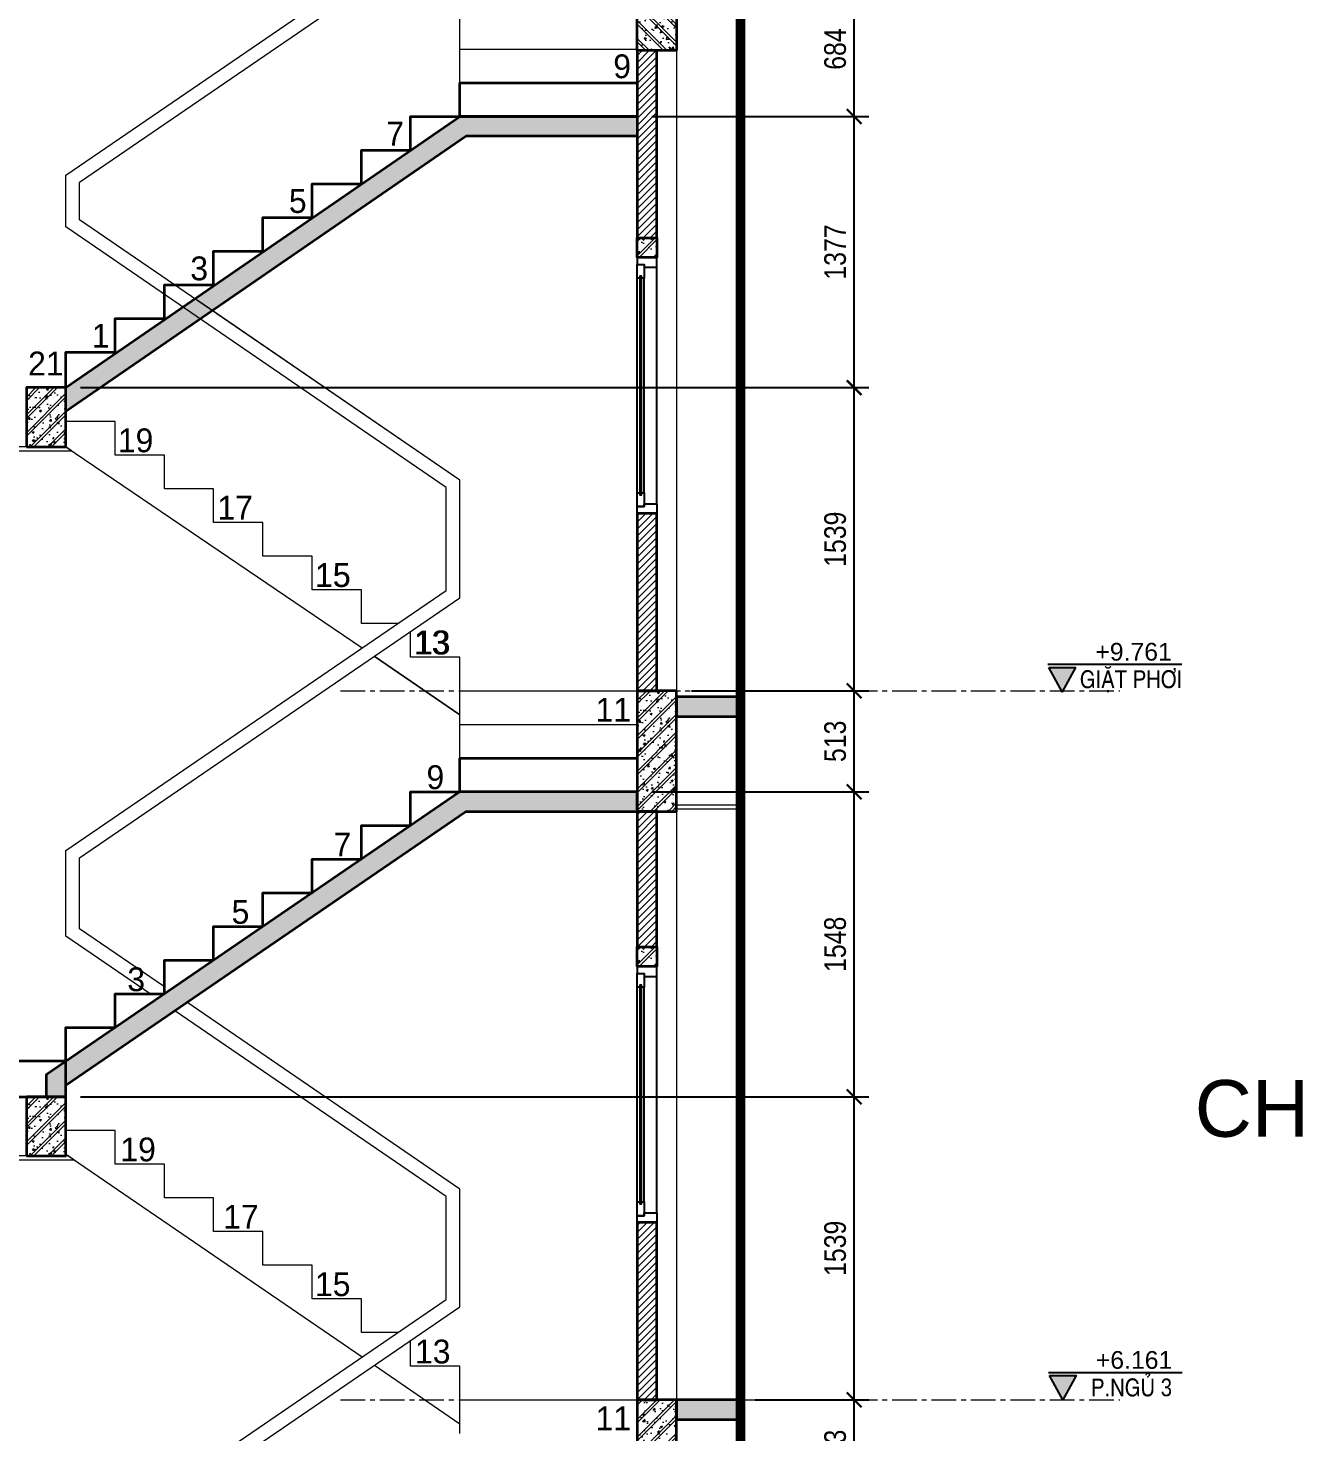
# Model space of a CAD drawing. Header units: inches. Extents: x 236662 to 497023, y -248575 to 81795.
# Drawn here: x 286230 to 292685, y -172512 to -165385 of the extents above; entities that cross this region are included whole.
import ezdxf
from ezdxf.enums import TextEntityAlignment as Align
from ezdxf.xclip import XClip

# ---------------------------------------------------------------- set-up
doc = ezdxf.new("R2010")
doc.units = ezdxf.units.IN
doc.header["$LTSCALE"] = 10
doc.header["$MEASUREMENT"] = 0
doc.header["$XCLIPFRAME"] = 2
doc.linetypes.add('ACAD_ISO02W100', pattern=[15, 12, -3])
doc.linetypes.add('CENTER', pattern=[2, 1.25, -0.25, 0.25, -0.25])
for name, color, linetype in [('01. HP_TEXT', 9, 'Continuous'), ('04. HP_CUA', 153, 'Continuous'), ('07. HP_KY HIEU', 43, 'Continuous'), ('08. HP_DIM', 118, 'Continuous')]:
    doc.layers.add(name, color=color, linetype=linetype)
for name, color, linetype, lineweight in [('02. HP_BE TONG', 1, 'Continuous', 35), ('03. HP_TUONG', 2, 'Continuous', 35), ('05. HP_TRUC', 251, 'CENTER', 5), ('06. HP_THAY 1', 134, 'Continuous', 15), ('06. HP_THAY 2', 147, 'Continuous', 13), ('09_HP_HATCH', 8, 'Continuous', 5), ('GHICHU', 7, 'Continuous', 9)]:
    doc.layers.add(name, color=color, linetype=linetype, lineweight=lineweight)
doc.styles.add('AVO', font='VAVOB.TTF')
doc.styles.add('BIM STANDARDS', font='VAVOB.TTF')
doc.styles.add('TEXT (none)', font='arial.ttf')
doc.styles.add('text2', font='VHELVCN.TTF')
doc.styles.add('VN-HELVE', font='VHELVEN.TTF')
doc.dimstyles.new('AL-100 (1-50)', dxfattribs={"dimscale": 0.5, "dimtxt": 220, "dimasz": 150, "dimexe": 150, "dimexo": 150, "dimgap": 80, "dimtad": 1, "dimdec": 0, "dimzin": 9, "dimtxsty": 'text2', "dimblk": 'ARCHTICK', "dimcen": 1, "dimdle": 150, "dimclrd": 256, "dimclre": 256, "dimclrt": 7, "dimadec": 0, "dimazin": 0, "dimtfac": 1, "dimtdec": 0, "dimtix": 1, "dimtmove": 2, "dimatfit": 3, "dimldrblk": 'ARCHTICK', "dimfxl": 1, "dimtolj": 1, "dimtzin": 0, "dimlwd": -1, "dimlwe": -1, "dimarcsym": 0})
pattern_1 = [(50, (-306918.48, 129359.265), (107.589027, -9.41282), [11.25, -123.75]), (355, (-306918.48, 129359.27), (-20.8127, 112.82882), [9, -99]), (100.4514, (-306909.52, 129358.48), (86.776407, 103.41593), [9.56103, -105.171317]), (46.1842, (-306918.48, 129389.27), (160.08616, -24.82785), [16.875, -185.625]), (96.6356, (-306905.14, 129387.2), (140.199406, 146.11768), [14.34154, -157.75695]), (351.1842, (-306918.48, 129389.27), (140.19929, 146.11779), [13.5, -148.5]), (21, (-306903.48, 129381.765), (89.536058, -60.392834), [11.25, -123.75]), (326, (-306903.48, 129381.77), (36.4973, 108.772507), [9, -99]), (71.4514, (-306896.02, 129376.73), (126.033394, 48.379575), [9.56103, -105.171317]), (37.5, (-306918.48, 129359.265), (1.8239783, 49.934078), [0, -97.8, 0, -100.5, 0, -99.375]), (7.5, (-306918.48, 129359.265), (39.460431, 59.161757), [0, -57.3, 0, -95.55, 0, -37.875]), (327.5, (-306951.93, 129359.265), (80.0733654, -3.383231), [0, -37.5, 0, -117, 0, -155.25]), (317.5, (-306966.93, 129359.265), (87.477925, 15.015747), [0, -48.75, 0, -77.7, 0, -110.25]), (45, (-306918.48, 129359.265), (-45.078057, 45.078057), []), (45, (-306918.48, 129377.64), (-45.078057, 45.078057), [])]
pattern_2 = [(50, (0, 0), (107.589, -9.4128), [11.25, -123.75]), (355, (0, 0), (-20.8127, 112.8288), [9, -99]), (100.4514, (8.97, -0.78), (86.7764, 103.4159), [9.561, -105.1713]), (46.1842, (0, 30), (160.0862, -24.8279), [16.875, -185.625]), (96.6356, (13.34, 27.93), (140.1994, 146.1177), [14.3415, -157.757]), (351.1842, (0, 30), (140.1993, 146.1178), [13.5, -148.5]), (21, (15, 22.5), (89.53606, -60.3928), [11.25, -123.75]), (326, (15, 22.5), (36.4973, 108.7725), [9, -99]), (71.4514, (22.46, 17.47), (126.0334, 48.3796), [9.561, -105.1713]), (37.5, (0, 0), (1.82398, 49.93408), [0, -97.8, 0, -100.5, 0, -99.375]), (7.5, (0, 0), (39.46043, 59.16176), [0, -57.3, 0, -95.55, 0, -37.875]), (327.5, (-33.45, 0), (80.07337, -3.38323), [0, -37.5, 0, -117, 0, -155.25]), (317.5, (-48.45, 0), (87.47793, 15.01575), [0, -48.75, 0, -77.7, 0, -110.25]), (45, (0, 0), (-45.07806, 45.07806), []), (45, (0, 18.375), (-45.07806, 45.07806), [])]

# ---------------------------------------------------------------- blocks, each defined once
blk = doc.blocks.new('KHUNG TEN A-3')
at = {"layer": '02. HP_BE TONG', "color": 1, "const_width": 0.5}
blk.add_lwpolyline([(15, 5), (415, 5), (415, 292), (15, 292)], close=True, dxfattribs=at)
at = {"layer": '06. HP_THAY 1'}
blk.add_lwpolyline([(0, 297), (420, 297), (420, 0), (0, 0)], close=True, dxfattribs=at)
at = {"layer": 'Defpoints'}
blk.add_lwpolyline([(0, 0), (420, 0), (420, 297), (0, 297)], close=True, dxfattribs=at)
blk = doc.blocks.new('ÁDASDASDWD')
at = {"layer": '09_HP_HATCH'}
h = blk.add_hatch(dxfattribs=at)
h.set_pattern_fill('CHAU-01', color=256, scale=15, pattern_type=2)
h.set_pattern_definition([(50, (-55376.965, -37444.2), (107.58903, -9.41282), [11.25, -123.75]), (355, (-55376.97, -37444.2), (-20.8127, 112.82882), [9, -99]), (100.4514, (-55368, -37444.99), (86.7764, 103.41593), [9.56103, -105.17132]), (46.1842, (-55376.97, -37414.2), (160.08616, -24.82785), [16.875, -185.625]), (96.6356, (-55363.62, -37416.27), (140.1994, 146.11768), [14.34154, -157.75695]), (351.1842, (-55376.97, -37414.2), (140.1993, 146.1178), [13.5, -148.5]), (21, (-55361.965, -37421.7), (89.53606, -60.39283), [11.25, -123.75]), (326, (-55361.97, -37421.7), (36.4973, 108.7725), [9, -99]), (71.4514, (-55354.5, -37426.73), (126.0334, 48.37957), [9.56103, -105.17132]), (37.5, (-55376.965, -37444.2), (1.823978, 49.934078), [0, -97.8, 0, -100.5, 0, -99.375]), (7.5, (-55376.965, -37444.2), (39.46043, 59.161757), [0, -57.3, 0, -95.55, 0, -37.875]), (327.5, (-55410.415, -37444.2), (80.073365, -3.38323), [0, -37.5, 0, -117, 0, -155.25]), (317.5, (-55425.415, -37444.2), (87.477925, 15.01575), [0, -48.75, 0, -77.7, 0, -110.25]), (45, (-55376.965, -37444.2), (-45.07806, 45.07806), []), (45, (-55376.965, -37425.827), (-45.07806, 45.07806), [])])
h.paths.add_polyline_path([(-100, -350), (100, -350), (100, 0), (-100, 0)])
at = {"layer": '02. HP_BE TONG'}
blk.add_lwpolyline([(-100, -350), (100, -350), (100, 0), (-100, 0)], close=True, dxfattribs=at)
blk = doc.blocks.new('*U333')
for p, q in [((0, 50), (0, 1250)), ((65, 105), (65, 1195)), ((100, 105), (100, 1195))]:
    blk.add_line(p, q)
for points in [[(65, 1250), (0, 1250), (0, 1300), (100, 1300), (100, 1265), (65, 1265)], [(65, 1265), (65, 1195), (78.5, 1195), (78.5, 1205), (86.5, 1205), (86.5, 1195), (100, 1195), (100, 1265)], [(78.5, 95), (78.5, 105), (65, 105), (65, 35), (100, 35), (100, 105), (86.5, 105), (86.5, 95)], [(65, 50), (0, 50), (0, 0), (100, 0), (100, 35), (65, 35)]]:
    blk.add_lwpolyline(points, close=True)
at = {"color": 8}
blk.add_lwpolyline([(86.5, 95), (78.5, 95), (78.5, 1205), (86.5, 1205)], close=True, dxfattribs=at)
blk = doc.blocks.new('MATCAT 1-1')
at = {"layer": '09_HP_HATCH'}
h = blk.add_hatch(dxfattribs=at)
h.set_pattern_fill('ANSI31', color=8, scale=200)
h.paths.add_polyline_path([(-5500, 13211), (-5600, 13211), (-5600, 12261), (-5500, 12261)])
h.paths.add_polyline_path([(-5500, 10861), (-5600, 10861), (-5600, 9961), (-5500, 9961)])
h.paths.add_polyline_path([(-1550, 13461), (-1650, 13461), (-1650, 9931), (-1550, 9931)])
h.paths.add_polyline_path([(0, 13211), (-150, 13211), (-150, 9961), (0, 9961)])
h = blk.add_hatch(dxfattribs=at)
h.set_pattern_fill('CHAU-01', color=256, scale=15, pattern_type=2)
h.set_pattern_definition(pattern_1)
h.paths.add_polyline_path([(-5600, 12877), (-5600, 12777), (-6468.9, 12777), (-8500, 11378.6), (-8500, 11500), (-6500, 12877)])
h = blk.add_hatch(dxfattribs=at)
h.set_pattern_fill('CHAU-01', color=256, scale=15, pattern_type=2)
h.set_pattern_definition([(50, (-113405.72, -70902.87), (107.58903, -9.41282), [11.25, -123.75]), (355, (-113405.72, -70902.87), (-20.8127, 112.82882), [9, -99]), (100.4514, (-113396.76, -70903.66), (86.77641, 103.41593), [9.56103, -105.17132]), (46.1842, (-113405.72, -70872.87), (160.08616, -24.82785), [16.875, -185.625]), (96.6356, (-113392.38, -70874.94), (140.1994, 146.11768), [14.34154, -157.75695]), (351.1842, (-113405.72, -70872.87), (140.1993, 146.1178), [13.5, -148.5]), (21, (-113390.72, -70880.37), (89.53606, -60.392834), [11.25, -123.75]), (326, (-113390.72, -70880.37), (36.4973, 108.77251), [9, -99]), (71.4514, (-113383.26, -70885.41), (126.033394, 48.379575), [9.56103, -105.17132]), (37.5, (-113405.72, -70902.873), (1.823978, 49.934078), [0, -97.8, 0, -100.5, 0, -99.375]), (7.5, (-113405.72, -70902.873), (39.46043, 59.161757), [0, -57.3, 0, -95.55, 0, -37.875]), (327.5, (-113439.17, -70902.873), (80.073365, -3.383231), [0, -37.5, 0, -117, 0, -155.25]), (317.5, (-113454.17, -70902.87), (87.477925, 15.015747), [0, -48.75, 0, -77.7, 0, -110.25]), (45, (-113405.72, -70902.87), (-45.078057, 45.078057), []), (45, (-113405.72, -70884.5), (-45.078057, 45.078057), [])])
h.paths.add_polyline_path([(-5500, 12261), (-5500, 12161), (-5600, 12161), (-5600, 12261)])
h = blk.add_hatch(dxfattribs=at)
h.set_pattern_fill('CHAU-01', color=256, scale=15, pattern_type=2)
h.set_pattern_definition([(50, (-63976.965, -25944.2), (107.58903, -9.41282), [11.25, -123.75]), (355, (-63976.97, -25944.2), (-20.8127, 112.82882), [9, -99]), (100.4514, (-63968, -25944.99), (86.7764, 103.41593), [9.56103, -105.17132]), (46.1842, (-63976.97, -25914.2), (160.08616, -24.82785), [16.875, -185.625]), (96.6356, (-63963.62, -25916.27), (140.1994, 146.11768), [14.34154, -157.75695]), (351.1842, (-63976.97, -25914.2), (140.1993, 146.1178), [13.5, -148.5]), (21, (-63961.965, -25921.7), (89.53606, -60.39283), [11.25, -123.75]), (326, (-63961.97, -25921.7), (36.4973, 108.7725), [9, -99]), (71.4514, (-63954.5, -25926.73), (126.0334, 48.37957), [9.56103, -105.17132]), (37.5, (-63976.965, -25944.2), (1.823978, 49.934078), [0, -97.8, 0, -100.5, 0, -99.375]), (7.5, (-63976.965, -25944.2), (39.46043, 59.161757), [0, -57.3, 0, -95.55, 0, -37.875]), (327.5, (-64010.415, -25944.2), (80.073365, -3.38323), [0, -37.5, 0, -117, 0, -155.25]), (317.5, (-64025.415, -25944.2), (87.477925, 15.01575), [0, -48.75, 0, -77.7, 0, -110.25]), (45, (-63976.965, -25944.2), (-45.07806, 45.07806), []), (45, (-63976.965, -25925.827), (-45.07806, 45.07806), [])])
h.paths.add_polyline_path([(-8700, 11199.8), (-8500, 11199.8), (-8500, 11500), (-8700, 11500)])
h = blk.add_hatch(dxfattribs=at)
h.set_pattern_fill('CHAU-01', color=256, scale=15, pattern_type=2)
h.set_pattern_definition([(50, (-60876.965, -27483.2), (107.58903, -9.41282), [11.25, -123.75]), (355, (-60876.97, -27483.2), (-20.8127, 112.82882), [9, -99]), (100.4514, (-60868, -27483.99), (86.7764, 103.41593), [9.56103, -105.17132]), (46.1842, (-60876.97, -27453.2), (160.08616, -24.82785), [16.875, -185.625]), (96.6356, (-60863.62, -27455.27), (140.1994, 146.11768), [14.34154, -157.75695]), (351.1842, (-60876.97, -27453.2), (140.1993, 146.1178), [13.5, -148.5]), (21, (-60861.965, -27460.7), (89.53606, -60.39283), [11.25, -123.75]), (326, (-60861.97, -27460.7), (36.4973, 108.7725), [9, -99]), (71.4514, (-60854.5, -27465.73), (126.0334, 48.37957), [9.56103, -105.17132]), (37.5, (-60876.965, -27483.2), (1.823978, 49.934078), [0, -97.8, 0, -100.5, 0, -99.375]), (7.5, (-60876.965, -27483.2), (39.46043, 59.161757), [0, -57.3, 0, -95.55, 0, -37.875]), (327.5, (-60910.415, -27483.2), (80.073365, -3.38323), [0, -37.5, 0, -117, 0, -155.25]), (317.5, (-60925.415, -27483.2), (87.477925, 15.01575), [0, -48.75, 0, -77.7, 0, -110.25]), (45, (-60876.965, -27483.2), (-45.07806, 45.07806), []), (45, (-60876.965, -27464.827), (-45.07806, 45.07806), [])])
h.paths.add_polyline_path([(-5600, 9348), (-5400, 9348), (-5400, 9961), (-5600, 9961)])
h = blk.add_hatch(dxfattribs=at)
h.set_pattern_fill('CHAU-01', color=256, scale=15, pattern_type=2)
h.set_pattern_definition(pattern_2)
h.paths.add_polyline_path([(-5400, 9931), (-5400, 9831), (-1750, 9831), (-1750, 9931)])
h = blk.add_hatch(dxfattribs=at)
h.set_pattern_fill('ANSI31', color=8, scale=200)
h.paths.add_polyline_path([(-5500, 9348), (-5600, 9348), (-5600, 8661), (-5500, 8661)])
h.paths.add_polyline_path([(-5500, 7261), (-5600, 7261), (-5600, 6361), (-5500, 6361)])
h.paths.add_polyline_path([(-1550, 9611), (-1650, 9611), (-1650, 6361), (-1550, 6361)])
h.paths.add_polyline_path([(0, 9611), (-150, 9611), (-150, 6361), (0, 6361)])
h = blk.add_hatch(dxfattribs=at)
h.set_pattern_fill('CHAU-01', color=256, scale=15, pattern_type=2)
h.set_pattern_definition(pattern_1)
h.paths.add_polyline_path([(-8600, 7900), (-8500, 7900), (-8500, 7958.8), (-6469.1, 9348), (-5600, 9348), (-5600, 9448), (-6500, 9448), (-8600, 8011.6)])
h = blk.add_hatch(dxfattribs=at)
h.set_pattern_fill('CHAU-01', color=256, scale=15, pattern_type=2)
h.set_pattern_definition([(50, (-113405.72, -74502.87), (107.58903, -9.41282), [11.25, -123.75]), (355, (-113405.72, -74502.87), (-20.8127, 112.82882), [9, -99]), (100.4514, (-113396.76, -74503.66), (86.77641, 103.41593), [9.56103, -105.17132]), (46.1842, (-113405.72, -74472.87), (160.08616, -24.82785), [16.875, -185.625]), (96.6356, (-113392.38, -74474.94), (140.1994, 146.11768), [14.34154, -157.75695]), (351.1842, (-113405.72, -74472.87), (140.1993, 146.1178), [13.5, -148.5]), (21, (-113390.72, -74480.37), (89.53606, -60.392834), [11.25, -123.75]), (326, (-113390.72, -74480.37), (36.4973, 108.77251), [9, -99]), (71.4514, (-113383.26, -74485.41), (126.033394, 48.379575), [9.56103, -105.17132]), (37.5, (-113405.72, -74502.873), (1.823978, 49.934078), [0, -97.8, 0, -100.5, 0, -99.375]), (7.5, (-113405.72, -74502.873), (39.46043, 59.161757), [0, -57.3, 0, -95.55, 0, -37.875]), (327.5, (-113439.17, -74502.873), (80.073365, -3.383231), [0, -37.5, 0, -117, 0, -155.25]), (317.5, (-113454.17, -74502.87), (87.477925, 15.015747), [0, -48.75, 0, -77.7, 0, -110.25]), (45, (-113405.72, -74502.87), (-45.078057, 45.078057), []), (45, (-113405.72, -74484.5), (-45.078057, 45.078057), [])])
h.paths.add_polyline_path([(-5500, 8661), (-5500, 8561), (-5600, 8561), (-5600, 8661)])
h = blk.add_hatch(dxfattribs=at)
h.set_pattern_fill('CHAU-01', color=256, scale=15, pattern_type=2)
h.set_pattern_definition([(50, (-63976.965, -29544.2), (107.58903, -9.41282), [11.25, -123.75]), (355, (-63976.97, -29544.2), (-20.8127, 112.82882), [9, -99]), (100.4514, (-63968, -29544.99), (86.7764, 103.41593), [9.56103, -105.17132]), (46.1842, (-63976.97, -29514.2), (160.08616, -24.82785), [16.875, -185.625]), (96.6356, (-63963.62, -29516.27), (140.1994, 146.11768), [14.34154, -157.75695]), (351.1842, (-63976.97, -29514.2), (140.1993, 146.1178), [13.5, -148.5]), (21, (-63961.965, -29521.7), (89.53606, -60.39283), [11.25, -123.75]), (326, (-63961.97, -29521.7), (36.4973, 108.7725), [9, -99]), (71.4514, (-63954.5, -29526.73), (126.0334, 48.37957), [9.56103, -105.17132]), (37.5, (-63976.965, -29544.2), (1.823978, 49.934078), [0, -97.8, 0, -100.5, 0, -99.375]), (7.5, (-63976.965, -29544.2), (39.46043, 59.161757), [0, -57.3, 0, -95.55, 0, -37.875]), (327.5, (-64010.415, -29544.2), (80.073365, -3.38323), [0, -37.5, 0, -117, 0, -155.25]), (317.5, (-64025.415, -29544.2), (87.477925, 15.01575), [0, -48.75, 0, -77.7, 0, -110.25]), (45, (-63976.965, -29544.2), (-45.07806, 45.07806), []), (45, (-63976.965, -29525.827), (-45.07806, 45.07806), [])])
h.paths.add_polyline_path([(-8700, 7600), (-8500, 7600), (-8500, 7900), (-8700, 7900)])
h = blk.add_hatch(dxfattribs=at)
h.set_pattern_fill('CHAU-01', color=256, scale=15, pattern_type=2)
h.set_pattern_definition(pattern_2)
h.paths.add_polyline_path([(-5400, 6361), (-5400, 6261), (-1750, 6261), (-1750, 6361)])
at = {"layer": '02. HP_BE TONG'}
for points in [[(-5600, 12877), (-5600, 12777), (-6468.9, 12777), (-8500, 11378.6), (-8500, 11500), (-6500, 12877)], [(-5500, 12261), (-5500, 12161), (-5600, 12161), (-5600, 12261)], [(-8700, 11199.8), (-8500, 11199.8), (-8500, 11500), (-8700, 11500)], [(-5600, 9348), (-5400, 9348), (-5400, 9961), (-5600, 9961)], [(-5400, 9931), (-5400, 9831), (-1750, 9831), (-1750, 9931)], [(-5500, 8661), (-5500, 8561), (-5600, 8561), (-5600, 8661)], [(-8700, 7600), (-8500, 7600), (-8500, 7900), (-8700, 7900)], [(-5400, 6361), (-5400, 6261), (-1750, 6261), (-1750, 6361)]]:
    blk.add_lwpolyline(points, close=True, dxfattribs=at)
blk.add_lwpolyline([(-8600, 7900), (-8500, 7900), (-8500, 7958.8), (-6469.1, 9348), (-5600, 9348), (-5600, 9448), (-6500, 9448), (-8600, 8011.6), (-8600, 7900)], dxfattribs=at)
at = {"layer": '03. HP_TUONG'}
for points in [[(-5600, 12261), (-5500, 12261), (-5500, 13211), (-5600, 13211)], [(-5600, 12877), (-6500, 12877), (-6500, 13048), (-5600, 13048)], [(-5600, 9961), (-5500, 9961), (-5500, 10861), (-5600, 10861)], [(-6500, 9619), (-5600, 9619), (-5600, 9448), (-6500, 9448)], [(-5600, 8661), (-5500, 8661), (-5500, 9348), (-5600, 9348)], [(-9400, 7900), (-8500, 7900), (-8500, 8080), (-9400, 8080)], [(-5600, 6361), (-5500, 6361), (-5500, 7261), (-5600, 7261)]]:
    blk.add_lwpolyline(points, close=True, dxfattribs=at)
for points in [[(-8500, 11500), (-8500, 11680), (-8250, 11680), (-8250, 11851), (-8000, 11851), (-8000, 12022), (-7750, 12022), (-7750, 12193), (-7500, 12193), (-7500, 12364), (-7250, 12364), (-7250, 12535), (-7000, 12535), (-7000, 12706), (-6750, 12706), (-6750, 12877), (-6500, 12877)], [(-8500, 8080), (-8500, 8251), (-8250, 8251), (-8250, 8422), (-8000, 8422), (-8000, 8593), (-7750, 8593), (-7750, 8764), (-7500, 8764), (-7500, 8935), (-7250, 8935), (-7250, 9106), (-7000, 9106), (-7000, 9277), (-6750, 9277), (-6750, 9448), (-6500, 9448)]]:
    blk.add_lwpolyline(points, dxfattribs=at)
at = {"layer": '06. HP_THAY 1'}
for p, q in [((-8500, 12579.3), (-6570, 13899.4)), ((-6500, 13862.5), (-8430, 12542.4)), ((-5400, 13261), (-5400, 9961)), ((-8500, 12315.8), (-8500, 12579.3)), ((-8430, 12352.7), (-8430, 12542.4)), ((-6500, 11030.4), (-8430, 12352.7)), ((-6570, 10993.5), (-8500, 12315.8)), ((-6500, 11030.4), (-7829.2, 11941.1)), ((-6570, 10470.4), (-6570, 10993.5)), ((-6500, 10433.5), (-6500, 11030.4)), ((-8500, 9150.3), (-6570, 10470.4)), ((-8430, 9113.4), (-6500, 10433.5)), ((-8430, 9113.4), (-6500, 10433.5)), ((-6500, 9839.8), (-6934.4, 10136.4)), ((-5400, 9361), (-5400, 6361)), ((-8500, 8715.8), (-8500, 9150.3)), ((-8430, 8752.7), (-8430, 9113.4)), ((-8071.2, 8422), (-8500, 8715.8)), ((-8000, 8458.1), (-8430, 8752.7)), ((-6500, 7430.4), (-7885.2, 8379.4)), ((-6570, 7393.5), (-7947.1, 8337)), ((-6500, 6833.5), (-6500, 7430.4)), ((-6570, 6870.4), (-6570, 7393.5)), ((-8500, 5550.3), (-6570, 6870.4)), ((-8430, 5513.4), (-6500, 6833.5))]:
    blk.add_line(p, q, dxfattribs=at)
for points in [[(-6500, 13219), (-6500, 13390), (-5600, 13390)], [(-6500, 13048), (-6500, 13219), (-5600, 13219)], [(-6500, 12877), (-6500, 13048), (-5600, 13048)], [(-6814.8, 10303), (-7000, 10303), (-7000, 10474), (-7250, 10474), (-7250, 10645), (-7500, 10645), (-7500, 10816), (-7750, 10816), (-7750, 10987), (-8000, 10987), (-8000, 11158), (-8250, 11158), (-8250, 11329), (-8500, 11329), (-8500, 11199.8), (-6996.4, 10178.8)], [(-6934.4, 10136.4), (-6500, 9839.8), (-6500, 10132), (-6750, 10132), (-6750, 10262.5)], [(-6500, 9790), (-6500, 9961), (-5600, 9961)], [(-6500, 9790), (-6500, 9961), (-5600, 9961)], [(-6500, 9619), (-6500, 9790), (-5600, 9790)], [(-6814.8, 6703), (-7000, 6703), (-7000, 6874), (-7250, 6874), (-7250, 7045), (-7500, 7045), (-7500, 7216), (-7750, 7216), (-7750, 7387), (-8000, 7387), (-8000, 7558), (-8250, 7558), (-8250, 7729), (-8500, 7729), (-8500, 7607.8), (-6996, 6579.1)], [(-6934, 6536.7), (-6500, 6239.8), (-6500, 6532), (-6750, 6532), (-6750, 6662.5)], [(-6500, 6190), (-6500, 6361), (-5600, 6361)]]:
    blk.add_lwpolyline(points, dxfattribs=at)
for points in [[(-5500, 12161), (-5600, 12161), (-5600, 10861), (-5500, 10861)], [(-5500, 8561), (-5600, 8561), (-5600, 7261), (-5500, 7261)]]:
    blk.add_lwpolyline(points, close=True, dxfattribs=at)
at = {"layer": '06. HP_THAY 2'}
for points in [[(-9400, 11180), (-8470.8, 11180), (-8500, 11200), (-9400, 11200)], [(-5400, 9361), (-1650, 9361), (-1650, 9381), (-5400, 9381)], [(-9400, 7580), (-8459.3, 7580), (-8488.5, 7600), (-9400, 7600)]]:
    blk.add_lwpolyline(points, close=True, dxfattribs=at)
at = {"layer": '04. HP_CUA', "xscale": -1}
for p in [(-5500, 10861), (-5500, 7261)]:
    blk.add_blockref('*U333', p, dxfattribs=at)
at = {"layer": '06. HP_THAY 1', "xscale": -1}
blk.add_blockref('ÁDASDASDWD', (-5500, 13561), dxfattribs=at)
at = {"layer": '06. HP_THAY 1'}
blk.add_blockref('ÁDASDASDWD', (-5500, 6361), dxfattribs=at)
at = {"layer": 'GHICHU', "color": 0, "linetype": 'Continuous', "style": 'AVO'}
for s, p in [('9', (-5721.4, 13071)), ('7', (-6873.4, 12729)), ('5', (-7367.9, 12387)), ('3', (-7868.2, 12045)), ('1', (-8368.2, 11703)), ('21', (-8691.4, 11562)), ('19', (-8235.9, 11172)), ('17', (-7730.7, 10830)), ('15', (-7235.4, 10488)), ('15', (-7233.9, 10488)), ('13', (-6733.6, 10146)), ('13', (-6727.7, 10146)), ('11', (-5811.1, 9804)), ('9', (-6669.5, 9462)), ('7', (-7141.3, 9120)), ('5', (-7658.8, 8778)), ('3', (-8188.1, 8436)), ('19', (-8223.2, 7572)), ('17', (-7701.2, 7230)), ('15', (-7235.4, 6888)), ('13', (-6727.7, 6546)), ('11', (-5811.1, 6206.7))]:
    blk.add_text(s, height=121, dxfattribs=at).set_placement(p)
blk = doc.blocks.new('_ArchTick')
at = {"color": 0, "linetype": 'ByBlock', "const_width": 0.15}
blk.add_lwpolyline([(-0.5, -0.5), (0.5, 0.5)], dxfattribs=at)
blk = doc.blocks.new('*D473')
at = {"layer": '08. HP_DIM', "transparency": 16777216}
for p, q in [((290422.7, -172937.2), (290422.7, -172274.2)), ((289921, -172349.2), (290497.7, -172349.2)), ((289396.5, -172862.2), (290497.7, -172862.2))]:
    blk.add_line(p, q, dxfattribs=at)
at = {"layer": 'Defpoints', "color": 0, "transparency": 16777216}
for p in [(289846, -172349.2), (290422.7, -172349.2), (289321.5, -172862.2)]:
    blk.add_point(p, dxfattribs=at)
at = {"layer": '08. HP_DIM', "transparency": 16777216, "xscale": 75, "yscale": 75, "zscale": 75}
for p, rotation in [((290422.7, -172349.2), 90), ((290422.7, -172862.2), 270)]:
    blk.add_blockref('_ArchTick', p, dxfattribs=dict(at, rotation=rotation))
at = {"layer": '08. HP_DIM', "color": 7, "transparency": 16777216, "insert": (290326.5, -172605.7), "char_height": 110, "attachment_point": 5, "rotation": 90, "style": 'text2'}
blk.add_mtext('\\A1;513', dxfattribs=at)
blk = doc.blocks.new('*D474')
at = {"layer": '08. HP_DIM', "transparency": 16777216}
for p, q in [((290422.7, -172424.2), (290422.7, -170735.2)), ((286496.5, -170810.2), (290497.7, -170810.2)), ((289921, -172349.2), (290497.7, -172349.2))]:
    blk.add_line(p, q, dxfattribs=at)
at = {"layer": 'Defpoints', "color": 0, "transparency": 16777216}
for p in [(286421.5, -170810.2), (290422.7, -170810.2), (289846, -172349.2)]:
    blk.add_point(p, dxfattribs=at)
at = {"layer": '08. HP_DIM', "transparency": 16777216, "xscale": 75, "yscale": 75, "zscale": 75}
for p, rotation in [((290422.7, -170810.2), 90), ((290422.7, -172349.2), 270)]:
    blk.add_blockref('_ArchTick', p, dxfattribs=dict(at, rotation=rotation))
at = {"layer": '08. HP_DIM', "color": 7, "transparency": 16777216, "insert": (290326.5, -171579.7), "char_height": 110, "attachment_point": 5, "rotation": 90, "style": 'text2'}
blk.add_mtext('\\A1;1539', dxfattribs=at)
blk = doc.blocks.new('*D475')
at = {"layer": '08. HP_DIM', "transparency": 16777216}
for p, q in [((290422.7, -170885.2), (290422.7, -169187.2)), ((289396.5, -169262.2), (290497.7, -169262.2)), ((286496.5, -170810.2), (290497.7, -170810.2))]:
    blk.add_line(p, q, dxfattribs=at)
at = {"layer": 'Defpoints', "color": 0, "transparency": 16777216}
for p in [(289321.5, -169262.2), (290422.7, -169262.2), (286421.5, -170810.2)]:
    blk.add_point(p, dxfattribs=at)
at = {"layer": '08. HP_DIM', "transparency": 16777216, "xscale": 75, "yscale": 75, "zscale": 75}
for p, rotation in [((290422.7, -169262.2), 90), ((290422.7, -170810.2), 270)]:
    blk.add_blockref('_ArchTick', p, dxfattribs=dict(at, rotation=rotation))
at = {"layer": '08. HP_DIM', "color": 7, "transparency": 16777216, "insert": (290326.5, -170036.2), "char_height": 110, "attachment_point": 5, "rotation": 90, "style": 'text2'}
blk.add_mtext('\\A1;1548', dxfattribs=at)
blk = doc.blocks.new('*D476')
at = {"layer": '08. HP_DIM', "transparency": 16777216}
for p, q in [((290422.7, -169337.2), (290422.7, -168674.2)), ((289596.5, -168749.2), (290497.7, -168749.2)), ((289396.5, -169262.2), (290497.7, -169262.2))]:
    blk.add_line(p, q, dxfattribs=at)
at = {"layer": 'Defpoints', "color": 0, "transparency": 16777216}
for p in [(289521.5, -168749.2), (290422.7, -168749.2), (289321.5, -169262.2)]:
    blk.add_point(p, dxfattribs=at)
at = {"layer": '08. HP_DIM', "transparency": 16777216, "xscale": 75, "yscale": 75, "zscale": 75}
for p, rotation in [((290422.7, -168749.2), 90), ((290422.7, -169262.2), 270)]:
    blk.add_blockref('_ArchTick', p, dxfattribs=dict(at, rotation=rotation))
at = {"layer": '08. HP_DIM', "color": 7, "transparency": 16777216, "insert": (290326.5, -169005.7), "char_height": 110, "attachment_point": 5, "rotation": 90, "style": 'text2'}
blk.add_mtext('\\A1;513', dxfattribs=at)
blk = doc.blocks.new('*D477')
at = {"layer": '08. HP_DIM', "transparency": 16777216}
for p, q in [((290422.7, -168824.2), (290422.7, -167135.2)), ((286496.5, -167210.2), (290497.7, -167210.2)), ((289596.5, -168749.2), (290497.7, -168749.2))]:
    blk.add_line(p, q, dxfattribs=at)
at = {"layer": 'Defpoints', "color": 0, "transparency": 16777216}
for p in [(286421.5, -167210.2), (290422.7, -167210.2), (289521.5, -168749.2)]:
    blk.add_point(p, dxfattribs=at)
at = {"layer": '08. HP_DIM', "transparency": 16777216, "xscale": 75, "yscale": 75, "zscale": 75}
for p, rotation in [((290422.7, -167210.2), 90), ((290422.7, -168749.2), 270)]:
    blk.add_blockref('_ArchTick', p, dxfattribs=dict(at, rotation=rotation))
at = {"layer": '08. HP_DIM', "color": 7, "transparency": 16777216, "insert": (290326.5, -167979.7), "char_height": 110, "attachment_point": 5, "rotation": 90, "style": 'text2'}
blk.add_mtext('\\A1;1539', dxfattribs=at)
blk = doc.blocks.new('*D478')
at = {"layer": '08. HP_DIM', "transparency": 16777216}
for p, q in [((290422.7, -167285.2), (290422.7, -165758.2)), ((289396.5, -165833.2), (290497.7, -165833.2)), ((286496.5, -167210.2), (290497.7, -167210.2))]:
    blk.add_line(p, q, dxfattribs=at)
at = {"layer": 'Defpoints', "color": 0, "transparency": 16777216}
for p in [(289321.5, -165833.2), (290422.7, -165833.2), (286421.5, -167210.2)]:
    blk.add_point(p, dxfattribs=at)
at = {"layer": '08. HP_DIM', "transparency": 16777216, "xscale": 75, "yscale": 75, "zscale": 75}
for p, rotation in [((290422.7, -165833.2), 90), ((290422.7, -167210.2), 270)]:
    blk.add_blockref('_ArchTick', p, dxfattribs=dict(at, rotation=rotation))
at = {"layer": '08. HP_DIM', "color": 7, "transparency": 16777216, "insert": (290326.5, -166521.7), "char_height": 110, "attachment_point": 5, "rotation": 90, "style": 'text2'}
blk.add_mtext('\\A1;1377', dxfattribs=at)
blk = doc.blocks.new('*D479')
at = {"layer": '08. HP_DIM', "transparency": 16777216}
for p, q in [((290422.7, -165908.2), (290422.7, -165074.2)), ((289921, -165149.2), (290497.7, -165149.2)), ((289396.5, -165833.2), (290497.7, -165833.2))]:
    blk.add_line(p, q, dxfattribs=at)
at = {"layer": 'Defpoints', "color": 0, "transparency": 16777216}
for p in [(289846, -165149.2), (290422.7, -165149.2), (289321.5, -165833.2)]:
    blk.add_point(p, dxfattribs=at)
at = {"layer": '08. HP_DIM', "transparency": 16777216, "xscale": 75, "yscale": 75, "zscale": 75}
for p, rotation in [((290422.7, -165149.2), 90), ((290422.7, -165833.2), 270)]:
    blk.add_blockref('_ArchTick', p, dxfattribs=dict(at, rotation=rotation))
at = {"layer": '08. HP_DIM', "color": 7, "transparency": 16777216, "insert": (290326.5, -165491.2), "char_height": 110, "attachment_point": 5, "rotation": 90, "style": 'text2'}
blk.add_mtext('\\A1;684', dxfattribs=at)
blk = doc.blocks.new('ghi chu caoi tang')
at = {"ltscale": 100}
blk.add_lwpolyline([(613796, -45420), (612834, -45420)], dxfattribs=at)
at = {"flags": 128}
blk.add_lwpolyline([(613789, -45442), (613597, -45442), (613693, -45617)], close=True, dxfattribs=at)
blk.add_lwpolyline([(613789, -45442), (613597, -45442), (613693, -45617)], close=True, dxfattribs=at)
blk.add_solid([(613693, -45617), (613597, -45442), (613789, -45442)])
blk.add_solid([(613693, -45617), (613597, -45442), (613789, -45442)])
at = {"style": 'BIM STANDARDS'}
for p in [(613089, -45362), (613089, -45707)]:
    blk.add_attdef('COS-VEF', text='', height=177, dxfattribs=at).set_placement(p, align=Align.CENTER)

msp = doc.modelspace()

# ---------------------------------------------------------------- linework, layer by layer
at = {"layer": '05. HP_TRUC', "ltscale": 10}
for p, q in [((287815.6, -168749.2, 11.3), (291771.6, -168749.2, 11.3)), ((287815.6, -172349.2, 11.3), (291771.6, -172349.2, 11.3))]:
    msp.add_line(p, q, dxfattribs=at)
at = {"layer": '07. HP_KY HIEU', "linetype": 'ACAD_ISO02W100', "ltscale": 5, "const_width": 50, "elevation": 11.3}
msp.add_lwpolyline([(285321.5, -163910.2), (289846, -163910.2), (289846, -179071.9), (285321.5, -179071.9)], close=True, dxfattribs=at)

# ---------------------------------------------------------------- block references
at = {"color": 1, "extrusion": (-2.60012e-09, -0.006863, 0.999976), "xscale": 60.37411910564994, "yscale": 60.37411910564994, "zscale": 60.37411910564994, "rotation": 269.9999565870517}
msp.add_blockref('KHUNG TEN A-3', (282444.6, -160956.9, 949.9), dxfattribs=at)
ref = msp.add_blockref('MATCAT 1-1', (294921.5, -178710.2, 11.3))
XClip(ref).set_block_clipping_path([(-9600.0000000003, -361.7677037538), (-5075.5144995119, 14800)])
ref = msp.add_blockref('ghi chu caoi tang', (724673.8, -136553.6, 11.3), dxfattribs=dict(xscale=-0.705882340669632, yscale=0.7058823555707932, zscale=0.7058823529411761))
ref.add_attrib('COS-VEF', 'GIAËT PHÔI', dxfattribs={"height": 90, "style": 'text2'}).set_placement((291827.8, -168645.2, 11.3), align=Align.TOP_CENTER)
ref.add_attrib('COS-VEF', '+9.761', dxfattribs={"height": 90, "style": 'VN-HELVE'}).set_placement((291840.8, -168595.9, 11.3), align=Align.CENTER)
ref = msp.add_blockref('ghi chu caoi tang', (724676.3, -140149.1, 11.3), dxfattribs=dict(xscale=-0.705882340669632, yscale=0.7058823555707932, zscale=0.7058823529411761))
ref.add_attrib('COS-VEF', 'P.NGUÛ 3', dxfattribs={"height": 90, "style": 'text2'}).set_placement((291830.3, -172240.7, 11.3), align=Align.TOP_CENTER)
ref.add_attrib('COS-VEF', '+6.161', dxfattribs={"height": 90, "style": 'VN-HELVE'}).set_placement((291843.3, -172191.4, 11.3), align=Align.CENTER)

# ---------------------------------------------------------------- texts
at = {"layer": '01. HP_TEXT', "style": 'TEXT (none)'}
msp.add_text('CHI TIẾT BẬC THANG ĐIỂN HÌNH TL:1/25', height=287.776, dxfattribs=at).set_placement((292151.4, -171013.3, -206.3))

# ---------------------------------------------------------------- dimensions: what is measured, and where the dimension line sits
at = {"layer": '08. HP_DIM'}
for base, p1, p2, picture, middle in [((290422.7, -165149.2, 11.3), (289321.5, -165833.2, 11.3), (289846, -165149.2, 11.3), '*D479', (290326.5, -165491.2, 11.3)), ((290422.7, -165833.2, 11.3), (286421.5, -167210.2, 11.3), (289321.5, -165833.2, 11.3), '*D478', (290326.5, -166521.7, 11.3)), ((290422.7, -167210.2, 11.3), (289521.5, -168749.2, 11.3), (286421.5, -167210.2, 11.3), '*D477', (290326.5, -167979.7, 11.3)), ((290422.7, -168749.2, 11.3), (289321.5, -169262.2, 11.3), (289521.5, -168749.2, 11.3), '*D476', (290326.5, -169005.7, 11.3)), ((290422.7, -169262.2, 11.3), (286421.5, -170810.2, 11.3), (289321.5, -169262.2, 11.3), '*D475', (290326.5, -170036.2, 11.3)), ((290422.7, -170810.2, 11.3), (289846, -172349.2, 11.3), (286421.5, -170810.2, 11.3), '*D474', (290326.5, -171579.7, 11.3)), ((290422.7, -172349.2, 11.3), (289321.5, -172862.2, 11.3), (289846, -172349.2, 11.3), '*D473', (290326.5, -172605.7, 11.3))]:
    dim = msp.add_linear_dim(base=base, p1=p1, p2=p2, angle=90, dimstyle='AL-100 (1-50)', dxfattribs=at)
    dim.commit()
    dim.dimension.update_dxf_attribs({"geometry": picture, "text_midpoint": middle})

doc.saveas('drawing.dxf')
